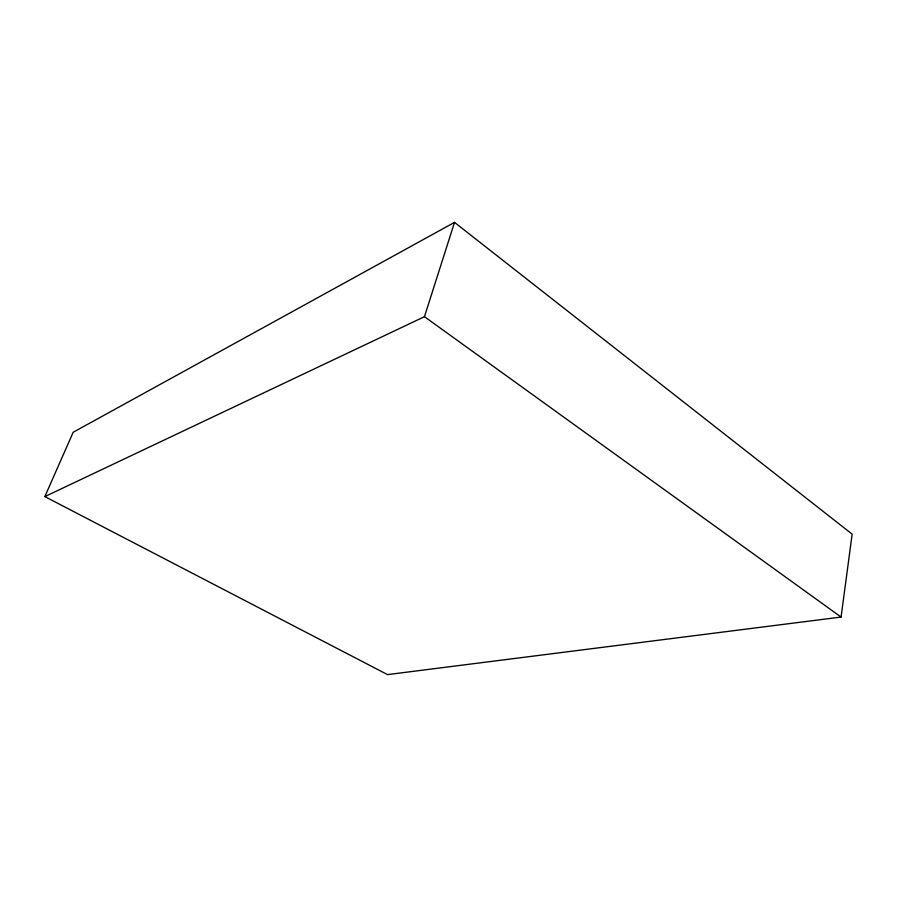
<?xml version="1.0" encoding="UTF-8"?>
<svg xmlns="http://www.w3.org/2000/svg" width="897" height="897" viewBox="0 0 897 897"><rect width="100%" height="100%" fill="white"/><g stroke="black" fill="none" stroke-linecap="round" stroke-linejoin="round"><path stroke-width="1.35" d="M841.072 617.058L852.15 534.141L454.51 222.389L73.184 432.264L44.85 496.602L387.515 674.611L841.072 617.058L424.46 316.686L44.85 496.602M424.46 316.686L454.51 222.389"/></g></svg>
